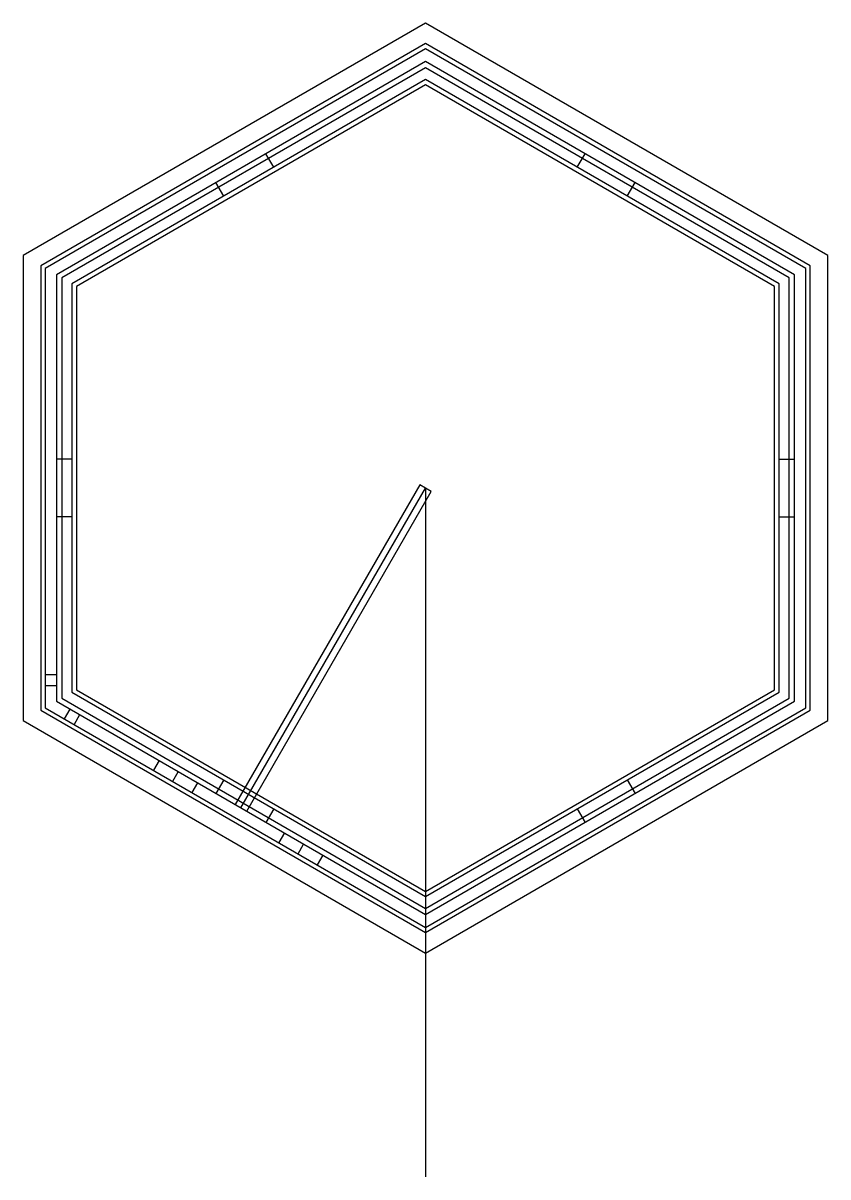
# Model space of a CAD drawing. Header units: millimetres. Extents: x -91 to 91, y -155 to 105.
import ezdxf

# ---------------------------------------------------------------- set-up
doc = ezdxf.new("R2010")
doc.units = ezdxf.units.MM
doc.layers.get('0').update_dxf_attribs({"linetype": 'CONTINUOUS'})

msp = doc.modelspace()

# ---------------------------------------------------------------- linework, layer by layer
for p, q in [((-34.17, 72.19), (-35.92, 75.22)), ((34.17, 72.19), (35.92, 75.22)), ((-45.43, 65.69), (-47.18, 68.72)), ((45.43, 65.69), (47.18, 68.72)), ((-79.6, 6.5), (-83.1, 6.5)), ((79.6, 6.5), (83.1, 6.5)), ((-1.3, 0.75), (-42.85, -71.22)), ((-41.55, -71.97), (0, 0)), ((1.3, -0.75), (-1.3, 0.75)), ((0, 0), (0, -155)), ((-40.25, -72.72), (1.3, -0.75)), ((-79.6, -6.5), (-83.1, -6.5)), ((79.6, -6.5), (83.1, -6.5)), ((-85.6, -41.92), (-83.1, -41.92)), ((-85.6, -44.42), (-83.1, -44.42)), ((-81.27, -51.92), (-80.02, -49.76)), ((-77.86, -51.01), (-79.11, -53.17)), ((-59.98, -61.33), (-61.23, -63.49)), ((-56.9, -65.99), (-55.65, -63.83)), ((-51.32, -66.33), (-52.57, -68.49)), ((-45.43, -65.69), (-47.18, -68.72)), ((45.43, -65.69), (47.18, -68.72)), ((-34.17, -72.19), (-35.92, -75.22)), ((34.17, -72.19), (35.92, -75.22)), ((-31.78, -77.61), (-33.03, -79.77)), ((-28.7, -82.27), (-27.45, -80.11)), ((-23.12, -82.61), (-24.37, -84.77))]:
    msp.add_line(p, q)
for points in [[(0, -104.62), (90.6, -52.31), (90.6, 52.31), (0, 104.62), (-90.6, 52.31), (-90.6, -52.31)], [(86.6, -50), (86.6, 50), (0, 100), (-86.6, 50), (-86.6, -50), (0, -100)], [(0, -98.85), (85.6, -49.42), (85.6, 49.42), (0, 98.85), (-85.6, 49.42), (-85.6, -49.42)], [(0, -95.96), (83.1, -47.98), (83.1, 47.98), (0, 95.96), (-83.1, 47.98), (-83.1, -47.98)], [(0, -94.57), (81.9, -47.29), (81.9, 47.29), (0, 94.57), (-81.9, 47.29), (-81.9, -47.29)], [(-79.6, -45.96), (0, -91.92), (79.6, -45.96), (79.6, 45.96), (0, 91.92), (-79.6, 45.96)], [(0, 90.76), (-78.6, 45.38), (-78.6, -45.38), (0, -90.76), (78.6, -45.38), (78.6, 45.38)]]:
    msp.add_lwpolyline(points, close=True)
msp.add_point((0, 0))
msp.add_point((0, 0))
msp.add_point((0, 0))
msp.add_point((0, 0))
msp.add_point((0, 0))

doc.saveas('drawing.dxf')
